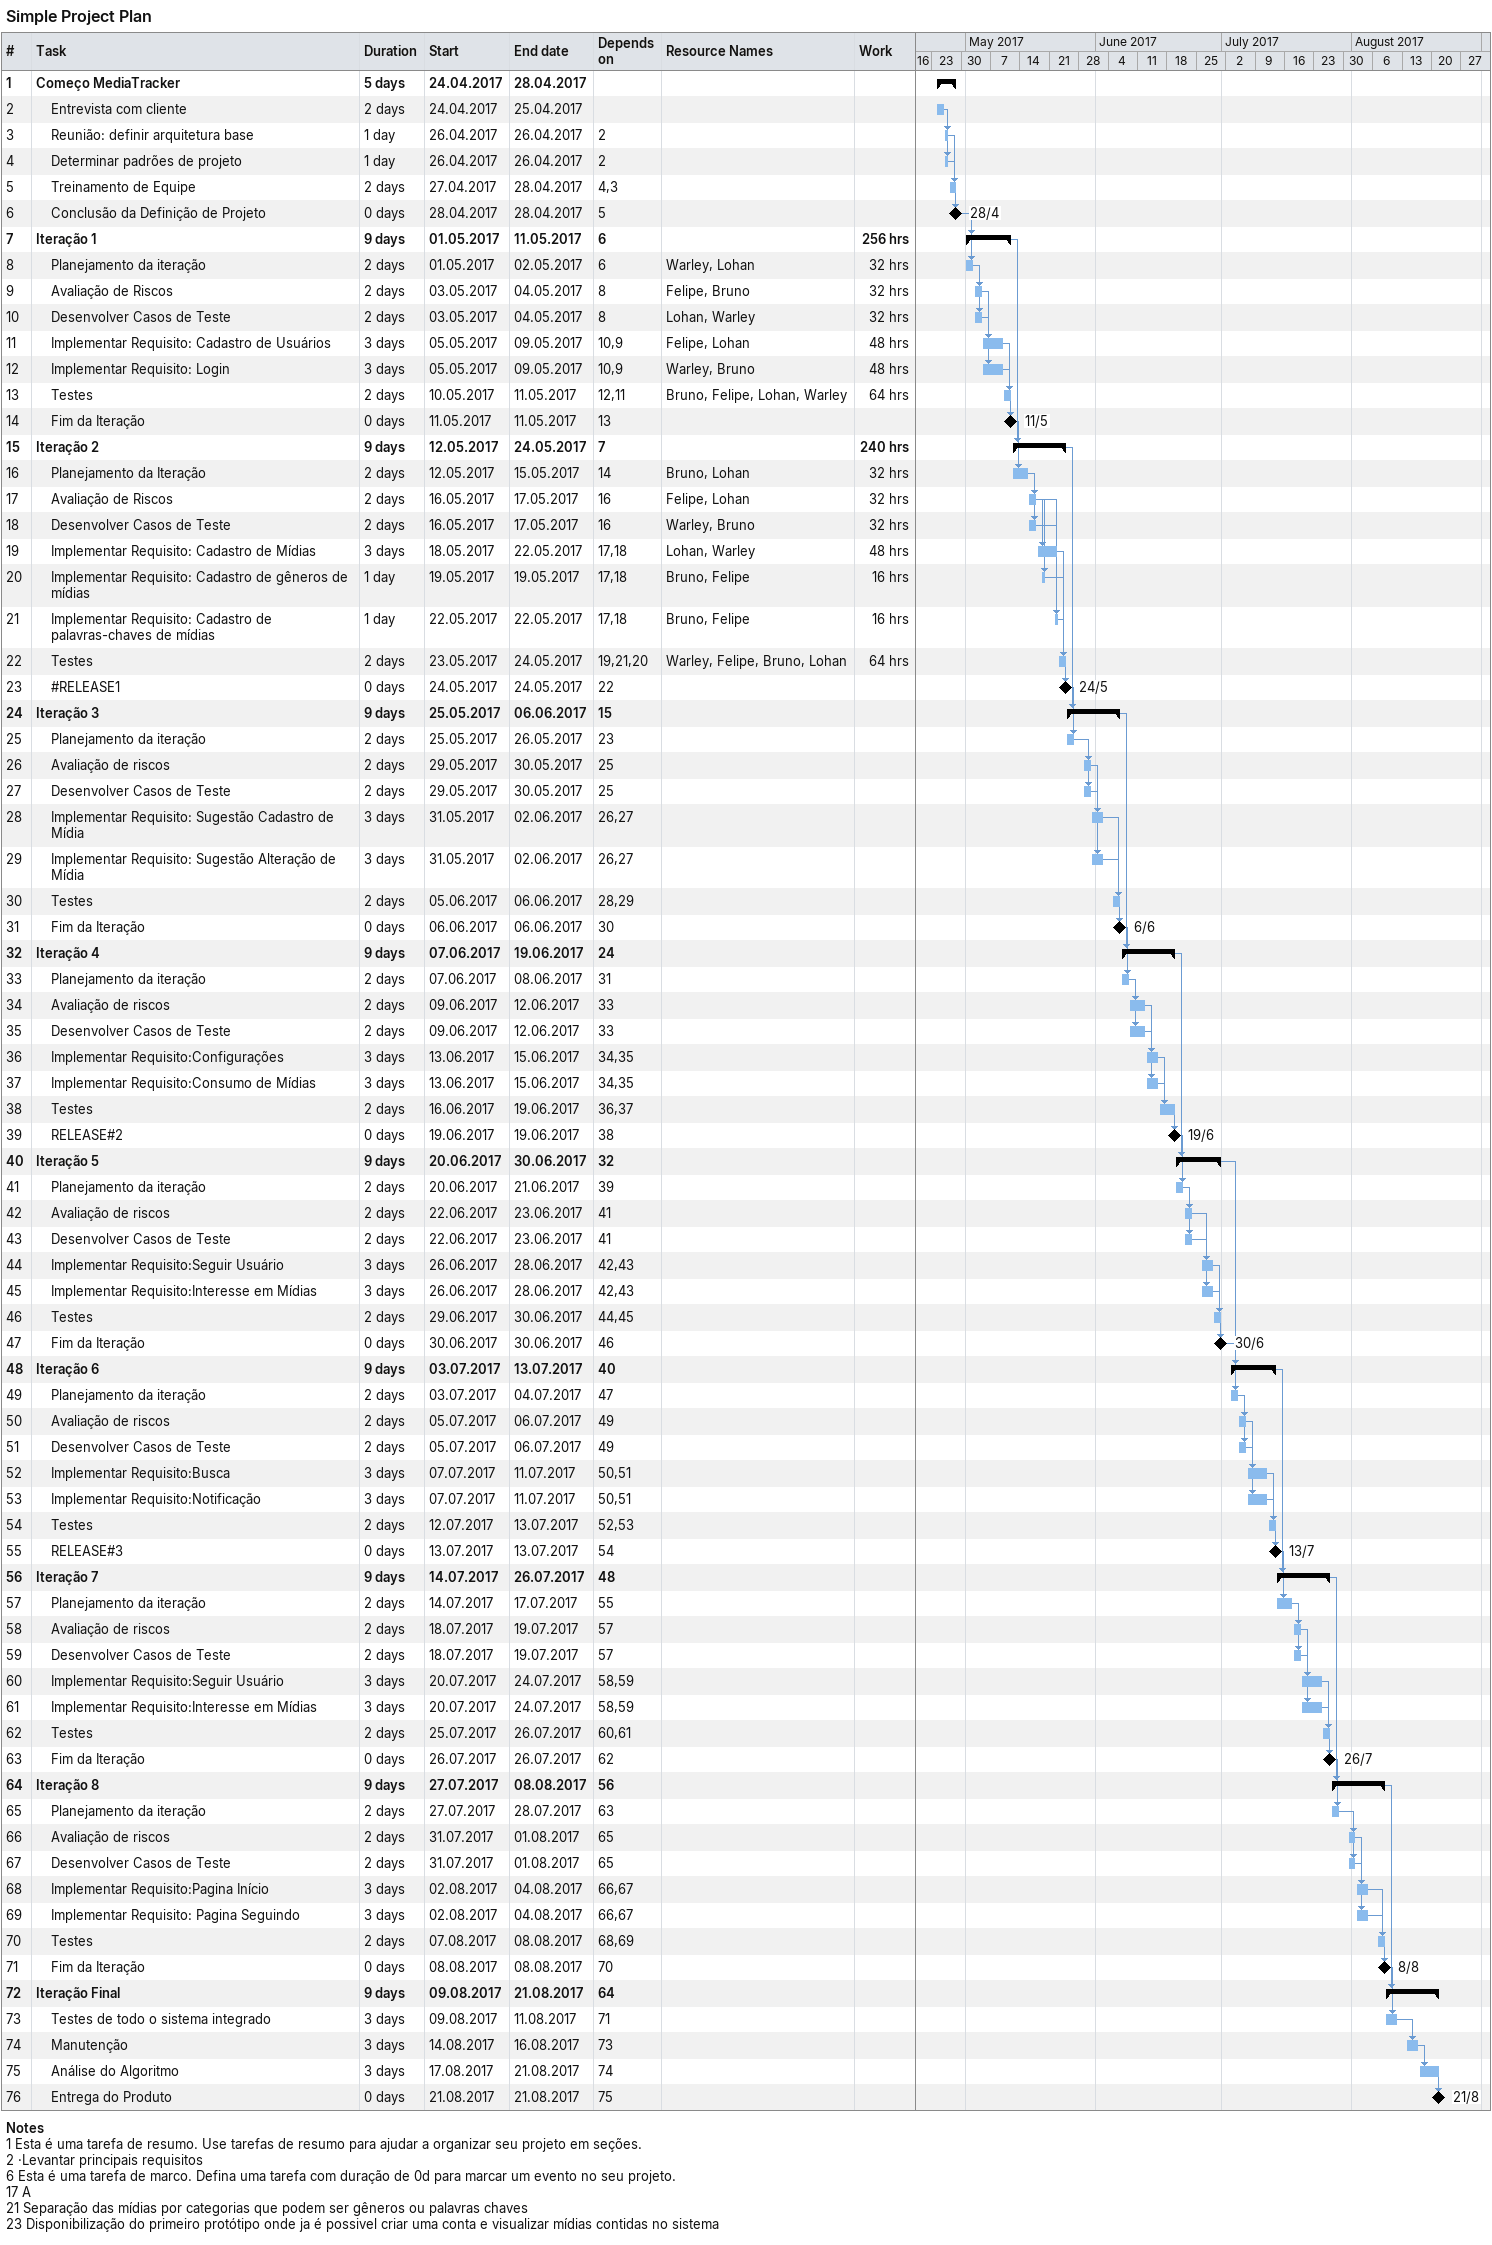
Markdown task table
Simple Project Plan

| ID | Level | Task | Duration | Start | Finish | Predecessors | Resources | Work (h) |
|---|---|---|---|---|---|---|---|---|
| 1 | 1 | **Começo MediaTracker** | 5d | 2017-04-24 | 2017-04-28 |  |  |  |
| 2 | 2 | Entrevista com cliente | 2d | 2017-04-24 | 2017-04-25 |  |  |  |
| 3 | 2 | Reunião: definir arquitetura base | 1d | 2017-04-26 | 2017-04-26 | 2 |  |  |
| 4 | 2 | Determinar padrões de projeto | 1d | 2017-04-26 | 2017-04-26 | 2 |  |  |
| 5 | 2 | Treinamento de Equipe | 2d | 2017-04-27 | 2017-04-28 | 4, 3 |  |  |
| 6 | 2 | Conclusão da Definição de Projeto | 0d | 2017-04-28 | 2017-04-28 | 5 |  |  |
| 7 | 1 | **Iteração 1** | 9d | 2017-05-01 | 2017-05-11 | 6 |  | 256 |
| 8 | 2 | Planejamento da iteração | 2d | 2017-05-01 | 2017-05-02 | 6 | Warley, Lohan | 32 |
| 9 | 2 | Avaliação de Riscos | 2d | 2017-05-03 | 2017-05-04 | 8 | Felipe, Bruno | 32 |
| 10 | 2 | Desenvolver Casos de Teste | 2d | 2017-05-03 | 2017-05-04 | 8 | Lohan, Warley | 32 |
| 11 | 2 | Implementar Requisito: Cadastro de Usuários | 3d | 2017-05-05 | 2017-05-09 | 10, 9 | Felipe, Lohan | 48 |
| 12 | 2 | Implementar Requisito: Login | 3d | 2017-05-05 | 2017-05-09 | 10, 9 | Warley, Bruno | 48 |
| 13 | 2 | Testes | 2d | 2017-05-10 | 2017-05-11 | 12, 11 | Bruno, Felipe, Lohan, Warley | 64 |
| 14 | 2 | Fim da Iteração | 0d | 2017-05-11 | 2017-05-11 | 13 |  |  |
| 15 | 1 | **Iteração 2** | 9d | 2017-05-12 | 2017-05-24 | 7 |  | 240 |
| 16 | 2 | Planejamento da Iteração | 2d | 2017-05-12 | 2017-05-15 | 14 | Bruno, Lohan | 32 |
| 17 | 2 | Avaliação de Riscos | 2d | 2017-05-16 | 2017-05-17 | 16 | Felipe, Lohan | 32 |
| 18 | 2 | Desenvolver Casos de Teste | 2d | 2017-05-16 | 2017-05-17 | 16 | Warley, Bruno | 32 |
| 19 | 2 | Implementar Requisito: Cadastro de Mídias | 3d | 2017-05-18 | 2017-05-22 | 17, 18 | Lohan, Warley | 48 |
| 20 | 2 | Implementar Requisito: Cadastro de gêneros de mídias | 1d | 2017-05-19 | 2017-05-19 | 17, 18 | Bruno, Felipe | 16 |
| 21 | 2 | Implementar Requisito: Cadastro de palavras-chaves de mídias | 1d | 2017-05-22 | 2017-05-22 | 17, 18 | Bruno, Felipe | 16 |
| 22 | 2 | Testes | 2d | 2017-05-23 | 2017-05-24 | 19, 21, 20 | Warley, Felipe, Bruno, Lohan | 64 |
| 23 | 2 | #RELEASE1 | 0d | 2017-05-24 | 2017-05-24 | 22 |  |  |
| 24 | 1 | **Iteração 3** | 9d | 2017-05-25 | 2017-06-06 | 15 |  |  |
| 25 | 2 | Planejamento da iteração | 2d | 2017-05-25 | 2017-05-26 | 23 |  |  |
| 26 | 2 | Avaliação de riscos | 2d | 2017-05-29 | 2017-05-30 | 25 |  |  |
| 27 | 2 | Desenvolver Casos de Teste | 2d | 2017-05-29 | 2017-05-30 | 25 |  |  |
| 28 | 2 | Implementar Requisito: Sugestão Cadastro de Mídia | 3d | 2017-05-31 | 2017-06-02 | 26, 27 |  |  |
| 29 | 2 | Implementar Requisito: Sugestão Alteração de Mídia | 3d | 2017-05-31 | 2017-06-02 | 26, 27 |  |  |
| 30 | 2 | Testes | 2d | 2017-06-05 | 2017-06-06 | 28, 29 |  |  |
| 31 | 2 | Fim da Iteração | 0d | 2017-06-06 | 2017-06-06 | 30 |  |  |
| 32 | 1 | **Iteração 4** | 9d | 2017-06-07 | 2017-06-19 | 24 |  |  |
| 33 | 2 | Planejamento da iteração | 2d | 2017-06-07 | 2017-06-08 | 31 |  |  |
| 34 | 2 | Avaliação de riscos | 2d | 2017-06-09 | 2017-06-12 | 33 |  |  |
| 35 | 2 | Desenvolver Casos de Teste | 2d | 2017-06-09 | 2017-06-12 | 33 |  |  |
| 36 | 2 | Implementar Requisito:Configurações | 3d | 2017-06-13 | 2017-06-15 | 34, 35 |  |  |
| 37 | 2 | Implementar Requisito:Consumo de Mídias | 3d | 2017-06-13 | 2017-06-15 | 34, 35 |  |  |
| 38 | 2 | Testes | 2d | 2017-06-16 | 2017-06-19 | 36, 37 |  |  |
| 39 | 2 | RELEASE#2 | 0d | 2017-06-19 | 2017-06-19 | 38 |  |  |
| 40 | 1 | **Iteração 5** | 9d | 2017-06-20 | 2017-06-30 | 32 |  |  |
| 41 | 2 | Planejamento da iteração | 2d | 2017-06-20 | 2017-06-21 | 39 |  |  |
| 42 | 2 | Avaliação de riscos | 2d | 2017-06-22 | 2017-06-23 | 41 |  |  |
| 43 | 2 | Desenvolver Casos de Teste | 2d | 2017-06-22 | 2017-06-23 | 41 |  |  |
| 44 | 2 | Implementar Requisito:Seguir Usuário | 3d | 2017-06-26 | 2017-06-28 | 42, 43 |  |  |
| 45 | 2 | Implementar Requisito:Interesse em Mídias | 3d | 2017-06-26 | 2017-06-28 | 42, 43 |  |  |
| 46 | 2 | Testes | 2d | 2017-06-29 | 2017-06-30 | 44, 45 |  |  |
| 47 | 2 | Fim da Iteração | 0d | 2017-06-30 | 2017-06-30 | 46 |  |  |
| 48 | 1 | **Iteração 6** | 9d | 2017-07-03 | 2017-07-13 | 40 |  |  |
| 49 | 2 | Planejamento da iteração | 2d | 2017-07-03 | 2017-07-04 | 47 |  |  |
| 50 | 2 | Avaliação de riscos | 2d | 2017-07-05 | 2017-07-06 | 49 |  |  |
| 51 | 2 | Desenvolver Casos de Teste | 2d | 2017-07-05 | 2017-07-06 | 49 |  |  |
| 52 | 2 | Implementar Requisito:Busca | 3d | 2017-07-07 | 2017-07-11 | 50, 51 |  |  |
| 53 | 2 | Implementar Requisito:Notificação | 3d | 2017-07-07 | 2017-07-11 | 50, 51 |  |  |
| 54 | 2 | Testes | 2d | 2017-07-12 | 2017-07-13 | 52, 53 |  |  |
| 55 | 2 | RELEASE#3 | 0d | 2017-07-13 | 2017-07-13 | 54 |  |  |
| 56 | 1 | **Iteração 7** | 9d | 2017-07-14 | 2017-07-26 | 48 |  |  |
| 57 | 2 | Planejamento da iteração | 2d | 2017-07-14 | 2017-07-17 | 55 |  |  |
| 58 | 2 | Avaliação de riscos | 2d | 2017-07-18 | 2017-07-19 | 57 |  |  |
| 59 | 2 | Desenvolver Casos de Teste | 2d | 2017-07-18 | 2017-07-19 | 57 |  |  |
| 60 | 2 | Implementar Requisito:Seguir Usuário | 3d | 2017-07-20 | 2017-07-24 | 58, 59 |  |  |
| 61 | 2 | Implementar Requisito:Interesse em Mídias | 3d | 2017-07-20 | 2017-07-24 | 58, 59 |  |  |
| 62 | 2 | Testes | 2d | 2017-07-25 | 2017-07-26 | 60, 61 |  |  |
| 63 | 2 | Fim da Iteração | 0d | 2017-07-26 | 2017-07-26 | 62 |  |  |
| 64 | 1 | **Iteração 8** | 9d | 2017-07-27 | 2017-08-08 | 56 |  |  |
| 65 | 2 | Planejamento da iteração | 2d | 2017-07-27 | 2017-07-28 | 63 |  |  |
| 66 | 2 | Avaliação de riscos | 2d | 2017-07-31 | 2017-08-01 | 65 |  |  |
| 67 | 2 | Desenvolver Casos de Teste | 2d | 2017-07-31 | 2017-08-01 | 65 |  |  |
| 68 | 2 | Implementar Requisito:Pagina Início | 3d | 2017-08-02 | 2017-08-04 | 66, 67 |  |  |
| 69 | 2 | Implementar Requisito: Pagina Seguindo | 3d | 2017-08-02 | 2017-08-04 | 66, 67 |  |  |
| 70 | 2 | Testes | 2d | 2017-08-07 | 2017-08-08 | 68, 69 |  |  |
| 71 | 2 | Fim da Iteração | 0d | 2017-08-08 | 2017-08-08 | 70 |  |  |
| 72 | 1 | **Iteração Final** | 9d | 2017-08-09 | 2017-08-21 | 64 |  |  |
| 73 | 2 | Testes de todo o sistema integrado | 3d | 2017-08-09 | 2017-08-11 | 71 |  |  |
| 74 | 2 | Manutenção | 3d | 2017-08-14 | 2017-08-16 | 73 |  |  |
| 75 | 2 | Análise do Algoritmo | 3d | 2017-08-17 | 2017-08-21 | 74 |  |  |
| 76 | 2 | Entrega do Produto | 0d | 2017-08-21 | 2017-08-21 | 75 |  |  |

Notes
- 1: Esta é uma tarefa de resumo. Use tarefas de resumo para ajudar a organizar seu projeto em seções.
- 2: ·Levantar principais requisitos
- 6: Esta é uma tarefa de marco. Defina uma tarefa com duração de 0d para marcar um evento no seu projeto.
- 17: A
- 21: Separação das mídias por categorias que podem ser gêneros ou palavras chaves
- 23: Disponibilização do primeiro protótipo onde ja é possivel criar uma conta e visualizar mídias contidas no sistema
